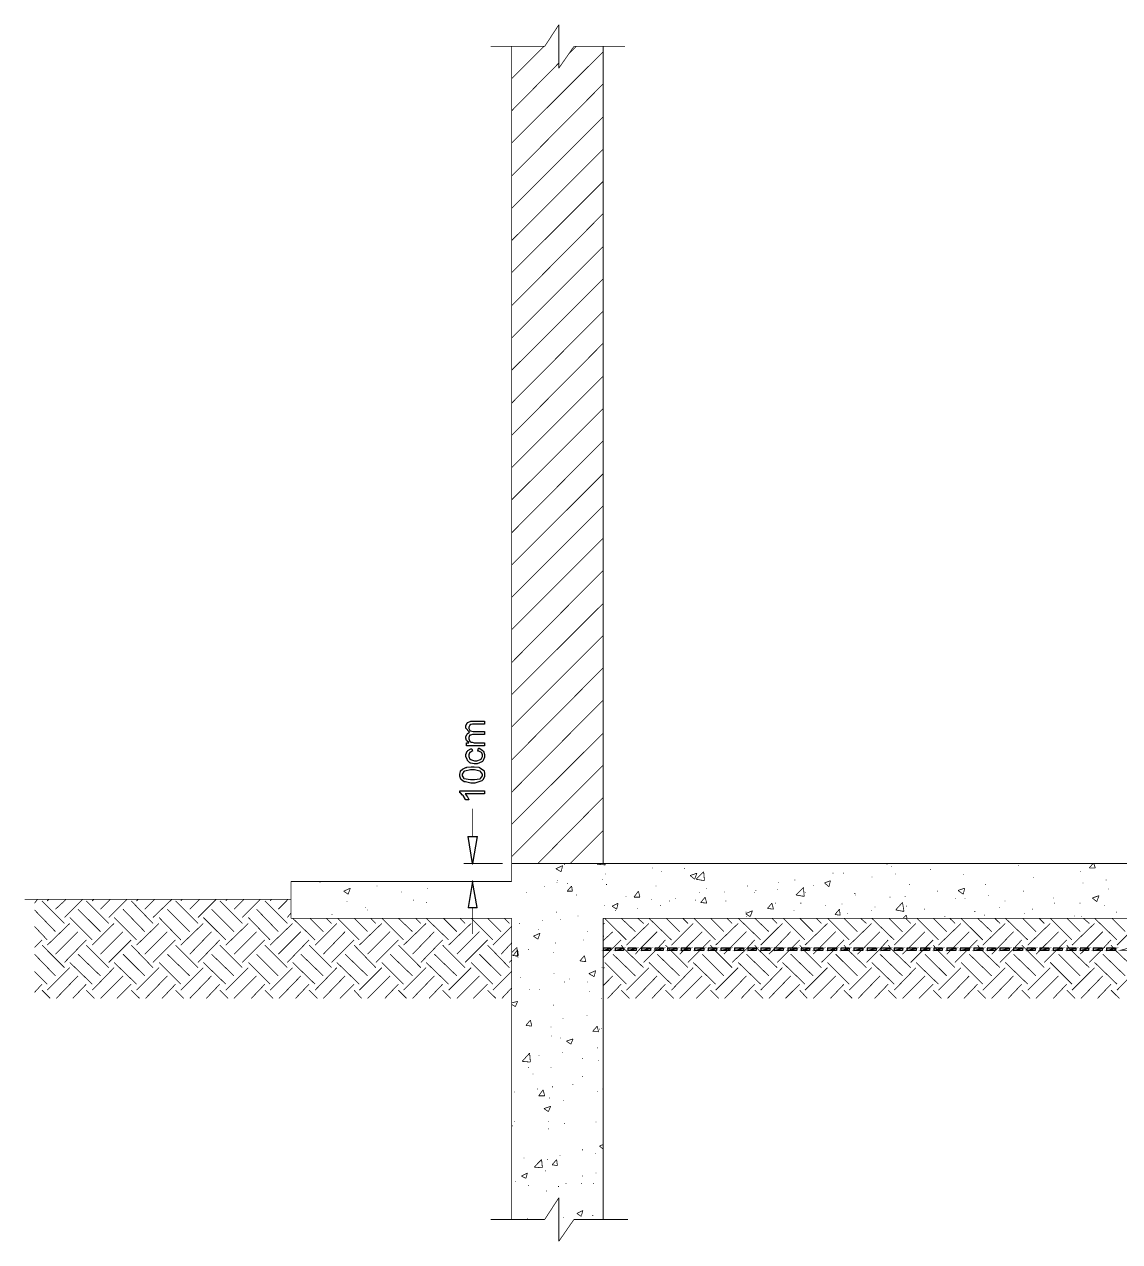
# Model space of a CAD drawing. Header units: metres. Extents: x 3290 to 4536, y 1562 to 1983.
# Drawn here: x 4001.29 to 4034.83, y 1627.76 to 1665.04 of the extents above; entities that cross this region are included whole.
import ezdxf

# ---------------------------------------------------------------- set-up
doc = ezdxf.new("R2010")
doc.units = ezdxf.units.M
for name, color, linetype in [('C00-00-00-BLACK', 7, 'Continuous'), ('C00-7E-FF', 150, 'Continuous'), ('C00-FF-00', 3, 'Continuous'), ('C95-49-00', 34, 'Continuous'), ('CFF-7E-00', 30, 'Continuous')]:
    doc.layers.add(name, color=color, linetype=linetype)

msp = doc.modelspace()

# ---------------------------------------------------------------- linework, layer by layer
at = {"layer": 'C00-00-00-BLACK', "const_width": 0.0229}
for points in [[(4017.656, 1665.031), (4017.221, 1664.366)], [(4017.656, 1663.7), (4017.656, 1665.031)], [(4017.656, 1665.031), (4017.656, 1664.366)], [(4015.566, 1664.366), (4017.221, 1664.366)], [(4016.209, 1664.366), (4016.209, 1638.792)], [(4016.209, 1663.379), (4017.198, 1664.366)], [(4018.117, 1664.366), (4017.656, 1663.7)], [(4017.955, 1664.136), (4018.185, 1664.366)], [(4018.117, 1664.366), (4019.678, 1664.366)], [(4019.012, 1664.366), (4019.012, 1639.343)], [(4016.209, 1661.404), (4019.012, 1664.204)], [(4016.209, 1662.392), (4017.656, 1663.86)], [(4016.209, 1660.394), (4019.012, 1663.218)], [(4016.209, 1659.407), (4019.012, 1662.208)], [(4016.209, 1658.42), (4019.012, 1661.221)], [(4016.209, 1657.432), (4019.012, 1660.234)], [(4016.209, 1656.422), (4019.012, 1659.247)], [(4016.209, 1655.435), (4019.012, 1658.236)], [(4016.209, 1654.449), (4019.012, 1657.249)], [(4016.209, 1653.439), (4019.012, 1656.262)], [(4016.209, 1652.452), (4019.012, 1655.275)], [(4016.209, 1651.464), (4019.012, 1654.264)], [(4016.209, 1650.478), (4019.012, 1653.279)], [(4016.209, 1649.467), (4019.012, 1652.291)], [(4016.209, 1648.48), (4019.012, 1651.281)], [(4016.209, 1647.492), (4019.012, 1650.294)], [(4016.209, 1646.505), (4019.012, 1649.307)], [(4016.209, 1645.495), (4019.012, 1648.319)], [(4016.209, 1644.509), (4019.012, 1647.309)], [(4016.209, 1643.522), (4019.012, 1646.322)], [(4016.209, 1642.511), (4019.012, 1645.335)], [(4016.209, 1641.524), (4019.012, 1644.347)], [(4016.209, 1640.538), (4019.012, 1643.337)], [(4016.209, 1639.55), (4019.012, 1642.351)], [(4017.013, 1639.343), (4019.012, 1641.364)], [(4018.002, 1639.343), (4019.012, 1640.354)], [(4016.209, 1639.343), (4068.831, 1639.343)], [(4017.564, 1639.183), (4017.771, 1639.275)], [(4017.725, 1639.091), (4017.771, 1639.275)], [(4017.817, 1639.32), (4017.84, 1639.32)], [(4018.829, 1639.32), (4018.852, 1639.343)], [(4018.829, 1639.32), (4019.081, 1639.298)], [(4018.989, 1639.343), (4019.012, 1639.367)], [(4019.081, 1639.298), (4019.058, 1639.343)], [(4022.594, 1639.343), (4022.617, 1639.343)], [(4027.694, 1639.32), (4027.717, 1639.32)], [(4031.714, 1639.275), (4031.736, 1639.275)], [(4032.402, 1639.343), (4032.425, 1639.343)], [(4032.425, 1639.343), (4032.448, 1639.343)], [(4033.896, 1639.206), (4034.01, 1639.343)], [(4034.079, 1639.206), (4034.033, 1639.343)], [(4017.564, 1639.183), (4017.725, 1639.091)], [(4019.081, 1639.022), (4019.104, 1639.022)], [(4020.505, 1639.206), (4020.528, 1639.206)], [(4020.78, 1639.091), (4020.803, 1639.091)], [(4021.492, 1639.183), (4021.515, 1639.183)], [(4021.676, 1638.975), (4021.883, 1639.046)], [(4021.676, 1638.975), (4021.813, 1638.861)], [(4021.813, 1638.861), (4021.883, 1639.046)], [(4021.859, 1638.861), (4022.09, 1639.091)], [(4022.113, 1638.815), (4022.09, 1639.091)], [(4026.04, 1639.046), (4026.063, 1639.046)], [(4026.361, 1639.046), (4026.384, 1639.046)], [(4027.234, 1638.929), (4027.257, 1638.929)], [(4027.831, 1639.252), (4027.855, 1639.252)], [(4027.946, 1639.022), (4027.969, 1639.022)], [(4029.027, 1639.16), (4029.049, 1639.16)], [(4030.037, 1638.999), (4030.06, 1638.999)], [(4032.173, 1638.907), (4032.196, 1638.907)], [(4033.62, 1639.091), (4033.643, 1639.091)], [(4033.896, 1639.206), (4034.079, 1639.206)], [(4009.457, 1638.792), (4016.209, 1638.792)], [(4009.457, 1638.792), (4009.457, 1637.667)], [(4010.33, 1638.769), (4010.353, 1638.769)], [(4011.065, 1638.494), (4011.272, 1638.585)], [(4011.203, 1638.402), (4011.272, 1638.585)], [(4012.075, 1638.654), (4012.099, 1638.654)], [(4013.614, 1638.585), (4013.637, 1638.585)], [(4017.198, 1638.631), (4017.221, 1638.631)], [(4017.588, 1638.769), (4017.611, 1638.769)], [(4017.611, 1638.815), (4017.634, 1638.815)], [(4017.908, 1638.723), (4017.932, 1638.723)], [(4017.908, 1638.494), (4018.047, 1638.654)], [(4018.07, 1638.494), (4018.047, 1638.654)], [(4018.989, 1638.861), (4019.012, 1638.861)], [(4019.104, 1638.7), (4019.126, 1638.7)], [(4020.62, 1638.654), (4020.643, 1638.654)], [(4021.859, 1638.861), (4022.113, 1638.815)], [(4022.159, 1638.585), (4022.182, 1638.585)], [(4023.421, 1638.654), (4023.445, 1638.654)], [(4023.674, 1638.517), (4023.698, 1638.517)], [(4024.341, 1638.54), (4024.364, 1638.54)], [(4024.364, 1638.769), (4024.387, 1638.769)], [(4024.869, 1638.837), (4024.891, 1638.837)], [(4024.914, 1638.379), (4025.145, 1638.608)], [(4025.168, 1638.334), (4025.145, 1638.608)], [(4025.443, 1638.677), (4025.466, 1638.677)], [(4025.788, 1638.746), (4025.971, 1638.815)], [(4025.788, 1638.746), (4025.926, 1638.631)], [(4025.926, 1638.631), (4025.971, 1638.815)], [(4028.383, 1638.7), (4028.406, 1638.7)], [(4029.876, 1638.517), (4030.083, 1638.585)], [(4029.876, 1638.517), (4030.037, 1638.402)], [(4030.037, 1638.402), (4030.083, 1638.585)], [(4030.703, 1638.7), (4030.726, 1638.7)], [(4033.689, 1638.746), (4033.712, 1638.746)], [(4034.401, 1638.837), (4034.424, 1638.837)], [(4034.47, 1638.563), (4034.493, 1638.563)], [(4001.302, 1638.242), (4009.457, 1638.242)], [(4011.065, 1638.494), (4011.203, 1638.402)], [(4011.157, 1638.173), (4011.18, 1638.173)], [(4012.834, 1638.471), (4012.856, 1638.471)], [(4013.2, 1638.219), (4013.223, 1638.219)], [(4013.591, 1638.15), (4013.614, 1638.15)], [(4016.647, 1638.448), (4016.669, 1638.448)], [(4017.908, 1638.494), (4018.07, 1638.494)], [(4018.185, 1638.379), (4018.208, 1638.379)], [(4019.701, 1638.334), (4019.724, 1638.334)], [(4019.953, 1638.311), (4020.091, 1638.494)], [(4019.953, 1638.311), (4020.137, 1638.311)], [(4020.137, 1638.311), (4020.091, 1638.494)], [(4020.483, 1638.242), (4020.505, 1638.242)], [(4021.033, 1638.196), (4021.056, 1638.196)], [(4021.217, 1638.264), (4021.24, 1638.264)], [(4021.836, 1638.219), (4021.859, 1638.219)], [(4021.952, 1638.448), (4021.975, 1638.448)], [(4021.998, 1638.15), (4022.135, 1638.311)], [(4021.998, 1638.15), (4022.182, 1638.127)], [(4022.182, 1638.127), (4022.135, 1638.311)], [(4022.71, 1638.471), (4022.733, 1638.471)], [(4022.756, 1638.196), (4022.779, 1638.196)], [(4023.629, 1638.448), (4023.652, 1638.448)], [(4024.914, 1638.379), (4025.168, 1638.334)], [(4025.191, 1638.448), (4025.213, 1638.448)], [(4026.707, 1638.425), (4026.73, 1638.425)], [(4026.73, 1638.379), (4026.752, 1638.379)], [(4027.786, 1638.311), (4027.809, 1638.311)], [(4027.969, 1637.921), (4028.177, 1638.15)], [(4028.222, 1637.873), (4028.177, 1638.15)], [(4028.246, 1638.334), (4028.269, 1638.334)], [(4029.233, 1638.494), (4029.256, 1638.494)], [(4029.784, 1638.264), (4029.807, 1638.264)], [(4030.083, 1638.264), (4030.105, 1638.264)], [(4030.795, 1638.356), (4030.818, 1638.356)], [(4031.301, 1638.196), (4031.323, 1638.196)], [(4031.874, 1638.494), (4031.896, 1638.494)], [(4032.793, 1638.287), (4032.817, 1638.287)], [(4033.988, 1638.287), (4034.193, 1638.356)], [(4033.988, 1638.287), (4034.125, 1638.173)], [(4034.125, 1638.173), (4034.193, 1638.356)], [(4010.697, 1637.781), (4010.72, 1637.781)], [(4011.73, 1637.99), (4011.754, 1637.99)], [(4011.778, 1637.921), (4011.8, 1637.921)], [(4017.564, 1637.851), (4017.588, 1637.851)], [(4019.035, 1638.058), (4019.058, 1638.058)], [(4019.287, 1638.035), (4019.47, 1638.127)], [(4019.287, 1638.035), (4019.425, 1637.943)], [(4019.379, 1637.898), (4019.402, 1637.898)], [(4019.425, 1637.943), (4019.47, 1638.127)], [(4020.045, 1637.966), (4020.068, 1637.966)], [(4020.757, 1638.058), (4020.78, 1638.058)], [(4023.375, 1637.804), (4023.583, 1637.898)], [(4023.375, 1637.851), (4023.398, 1637.851)], [(4023.375, 1637.804), (4023.514, 1637.713)], [(4023.514, 1637.713), (4023.583, 1637.898)], [(4024.042, 1637.966), (4024.179, 1638.127)], [(4024.042, 1637.966), (4024.227, 1637.943)], [(4024.227, 1637.943), (4024.179, 1638.127)], [(4024.272, 1638.127), (4024.295, 1638.127)], [(4024.845, 1637.898), (4024.869, 1637.898)], [(4025.053, 1638.127), (4025.076, 1638.127)], [(4025.811, 1638.058), (4025.834, 1638.058)], [(4026.109, 1637.781), (4026.247, 1637.943)], [(4026.109, 1637.781), (4026.269, 1637.759)], [(4026.269, 1637.759), (4026.247, 1637.943)], [(4026.316, 1638.104), (4026.339, 1638.104)], [(4026.476, 1637.804), (4026.499, 1637.804)], [(4027.211, 1637.898), (4027.234, 1637.898)], [(4027.325, 1638.012), (4027.35, 1638.012)], [(4027.969, 1637.921), (4028.222, 1637.873)], [(4028.292, 1638.035), (4028.314, 1638.035)], [(4028.842, 1637.943), (4028.865, 1637.943)], [(4030.381, 1637.873), (4030.404, 1637.873)], [(4031.139, 1637.99), (4031.161, 1637.99)], [(4031.896, 1637.804), (4031.92, 1637.804)], [(4032.15, 1637.943), (4032.173, 1637.943)], [(4032.817, 1638.127), (4032.84, 1638.127)], [(4033.597, 1638.127), (4033.62, 1638.127)], [(4034.356, 1638.058), (4034.379, 1638.058)], [(4034.723, 1637.851), (4034.745, 1637.851)], [(4009.457, 1637.667), (4016.209, 1637.667)], [(4016.209, 1637.667), (4016.209, 1628.439)], [(4016.44, 1637.507), (4016.463, 1637.507)], [(4017.151, 1637.599), (4017.173, 1637.599)], [(4017.702, 1637.621), (4017.725, 1637.621)], [(4018.231, 1637.736), (4018.254, 1637.736)], [(4019.012, 1637.667), (4066.029, 1637.667)], [(4019.012, 1637.667), (4019.012, 1628.439)], [(4023.398, 1637.713), (4023.421, 1637.713)], [(4028.2, 1637.667), (4028.292, 1637.759)], [(4028.314, 1637.667), (4028.292, 1637.759)], [(4029.462, 1637.713), (4029.485, 1637.713)], [(4030.68, 1637.759), (4030.703, 1637.759)], [(4031.231, 1637.667), (4031.255, 1637.667)], [(4031.231, 1637.667), (4031.255, 1637.667)], [(4033.435, 1637.736), (4033.459, 1637.736)], [(4033.643, 1637.713), (4033.666, 1637.713)], [(4016.876, 1637.116), (4017.082, 1637.208)], [(4016.876, 1637.116), (4017.013, 1637.025)], [(4017.013, 1637.323), (4017.036, 1637.323)], [(4017.013, 1637.025), (4017.082, 1637.208)], [(4018.529, 1637.254), (4018.552, 1637.254)], [(4019.012, 1637.116), (4019.035, 1637.116)], [(4016.209, 1636.611), (4016.37, 1636.772)], [(4016.255, 1636.519), (4016.393, 1636.703)], [(4016.393, 1636.496), (4016.37, 1636.772)], [(4016.417, 1636.519), (4016.393, 1636.703)], [(4016.715, 1636.703), (4016.738, 1636.703)], [(4017.542, 1636.911), (4017.564, 1636.911)], [(4018.391, 1637.002), (4018.415, 1637.002)], [(4016.209, 1636.543), (4016.393, 1636.496)], [(4016.255, 1636.519), (4016.417, 1636.519)], [(4016.393, 1636.473), (4016.417, 1636.473)], [(4017.473, 1636.611), (4017.496, 1636.611)], [(4018.3, 1636.359), (4018.438, 1636.519)], [(4018.3, 1636.359), (4018.483, 1636.336)], [(4018.483, 1636.336), (4018.438, 1636.519)], [(4017.496, 1635.969), (4017.519, 1635.969)], [(4018.575, 1635.969), (4018.782, 1636.06)], [(4018.575, 1635.969), (4018.735, 1635.878)], [(4018.735, 1635.878), (4018.782, 1636.06)], [(4018.966, 1636.152), (4018.989, 1636.152)], [(4016.463, 1635.854), (4016.486, 1635.854)], [(4017.817, 1635.717), (4017.84, 1635.717)], [(4017.979, 1635.809), (4018.002, 1635.809)], [(4018.529, 1635.717), (4018.552, 1635.717)], [(4016.738, 1635.486), (4016.761, 1635.486)], [(4017.059, 1635.486), (4017.082, 1635.486)], [(4018.575, 1635.417), (4018.598, 1635.417)], [(4018.943, 1635.211), (4018.966, 1635.211)], [(4016.209, 1635.074), (4016.393, 1635.119)], [(4016.209, 1635.028), (4016.324, 1634.959)], [(4016.324, 1634.959), (4016.393, 1635.119)], [(4017.473, 1635.004), (4017.496, 1635.004)], [(4016.647, 1634.384), (4016.784, 1634.545)], [(4016.829, 1634.361), (4016.784, 1634.545)], [(4017.771, 1634.591), (4017.794, 1634.591)], [(4018.506, 1634.683), (4018.529, 1634.683)], [(4016.647, 1634.384), (4016.829, 1634.361)], [(4017.404, 1634.339), (4017.427, 1634.339)], [(4017.427, 1634.063), (4017.45, 1634.063)], [(4018.69, 1634.201), (4018.829, 1634.361)], [(4018.69, 1634.201), (4018.874, 1634.201)], [(4018.874, 1634.178), (4018.829, 1634.361)], [(4018.897, 1634.269), (4018.92, 1634.269)], [(4018.943, 1634.292), (4018.966, 1634.292)], [(4017.702, 1633.995), (4017.725, 1633.995)], [(4017.886, 1633.903), (4018.094, 1633.972)], [(4017.886, 1633.903), (4018.025, 1633.811)], [(4018.025, 1633.811), (4018.094, 1633.972)], [(4018.829, 1633.696), (4018.852, 1633.696)], [(4016.532, 1633.283), (4016.761, 1633.536)], [(4016.784, 1633.26), (4016.761, 1633.536)], [(4017.036, 1633.465), (4017.059, 1633.465)], [(4017.748, 1633.559), (4017.771, 1633.559)], [(4018.369, 1633.374), (4018.391, 1633.374)], [(4018.852, 1633.305), (4018.874, 1633.305)], [(4016.532, 1633.283), (4016.784, 1633.26)], [(4016.715, 1633.099), (4016.738, 1633.099)], [(4017.404, 1633.099), (4017.427, 1633.099)], [(4016.852, 1632.892), (4016.876, 1632.892)], [(4018.07, 1632.572), (4018.094, 1632.572)], [(4018.369, 1632.824), (4018.391, 1632.824)], [(4016.278, 1632.341), (4016.301, 1632.341)], [(4016.99, 1632.434), (4017.013, 1632.434)], [(4017.036, 1632.227), (4017.173, 1632.411)], [(4017.036, 1632.227), (4017.221, 1632.227)], [(4017.221, 1632.227), (4017.173, 1632.411)], [(4017.45, 1632.503), (4017.473, 1632.503)], [(4018.829, 1632.364), (4018.852, 1632.364)], [(4018.989, 1632.434), (4019.012, 1632.434)], [(4017.198, 1631.836), (4017.404, 1631.905)], [(4017.198, 1631.836), (4017.335, 1631.744)], [(4017.335, 1631.744), (4017.404, 1631.905)], [(4017.358, 1632.157), (4017.382, 1632.157)], [(4017.794, 1632.089), (4017.817, 1632.089)], [(4016.278, 1631.447), (4016.301, 1631.447)], [(4017.335, 1631.447), (4017.358, 1631.447)], [(4016.232, 1631.309), (4016.255, 1631.309)], [(4017.335, 1631.216), (4017.358, 1631.216)], [(4017.817, 1631.378), (4017.84, 1631.378)], [(4018.782, 1631.424), (4018.805, 1631.424)], [(4018.897, 1630.688), (4019.012, 1630.735)], [(4018.897, 1630.688), (4019.012, 1630.597)], [(4016.578, 1630.322), (4016.6, 1630.322)], [(4017.679, 1630.391), (4017.702, 1630.391)], [(4018.369, 1630.574), (4018.391, 1630.574)], [(4018.76, 1630.459), (4018.782, 1630.459)], [(4016.899, 1630.045), (4017.128, 1630.276)], [(4016.899, 1630.045), (4017.151, 1630.023)], [(4017.151, 1630.023), (4017.128, 1630.276)], [(4017.29, 1630.276), (4017.313, 1630.276)], [(4017.45, 1630.114), (4017.588, 1630.276)], [(4017.45, 1630.114), (4017.611, 1630.091)], [(4017.611, 1630.091), (4017.588, 1630.276)], [(4016.324, 1629.61), (4016.346, 1629.61)], [(4016.508, 1629.77), (4016.692, 1629.862)], [(4016.508, 1629.77), (4016.647, 1629.701)], [(4016.647, 1629.701), (4016.692, 1629.862)], [(4017.244, 1629.931), (4017.267, 1629.931)], [(4018.369, 1629.77), (4018.391, 1629.77)], [(4018.782, 1629.862), (4018.805, 1629.862)], [(4016.715, 1629.472), (4016.738, 1629.472)], [(4017.267, 1629.312), (4017.29, 1629.312)], [(4017.634, 1629.45), (4017.656, 1629.45)], [(4017.863, 1629.541), (4017.886, 1629.541)], [(4018.346, 1629.541), (4018.369, 1629.541)], [(4018.712, 1629.541), (4018.735, 1629.541)], [(4017.656, 1629.106), (4017.221, 1628.439)], [(4017.656, 1629.106), (4017.656, 1627.773)], [(4016.692, 1628.462), (4016.715, 1628.462)], [(4017.794, 1628.508), (4017.817, 1628.508)], [(4018.208, 1628.623), (4018.391, 1628.715)], [(4018.208, 1628.623), (4018.346, 1628.531)], [(4018.346, 1628.554), (4018.391, 1628.715)], [(4018.667, 1628.554), (4018.69, 1628.554)], [(4018.69, 1628.554), (4018.712, 1628.554)], [(4017.221, 1628.439), (4015.566, 1628.439)], [(4017.656, 1627.773), (4018.117, 1628.439)], [(4018.117, 1628.439), (4019.77, 1628.439)]]:
    msp.add_lwpolyline(points, dxfattribs=at)
at = {"layer": 'C00-7E-FF', "const_width": 0.0229}
for points in [[(4015.016, 1640.17), (4015.016, 1641.019)], [(4015.934, 1639.343), (4014.739, 1639.343)], [(4015.957, 1638.792), (4014.739, 1638.792)], [(4015.016, 1637.99), (4015.016, 1637.186)]]:
    msp.add_lwpolyline(points, dxfattribs=at)
for points in [[(4014.878, 1640.17), (4015.153, 1640.17), (4015.016, 1639.343), (4014.878, 1640.17)], [(4014.878, 1637.99), (4015.153, 1637.99), (4015.016, 1638.792), (4014.878, 1637.99)]]:
    msp.add_lwpolyline(points, close=True, dxfattribs=at)
at = {"layer": 'C00-7E-FF'}
for points in [[(4014.878, 1640.17), (4015.153, 1640.17), (4015.016, 1639.343), (4014.878, 1640.17)], [(4014.878, 1637.99), (4015.153, 1637.99), (4015.016, 1638.792), (4014.878, 1637.99)]]:
    msp.add_lwpolyline(points, close=True, dxfattribs=at)
at = {"layer": 'C00-FF-00', "const_width": 0.0229}
for points in [[(4019.012, 1636.68), (4019.241, 1636.749), (4019.241, 1636.68), (4019.012, 1636.68)], [(4019.012, 1636.749), (4019.012, 1636.68), (4019.241, 1636.749), (4019.012, 1636.749)], [(4019.379, 1636.68), (4019.633, 1636.749), (4019.633, 1636.68), (4019.379, 1636.68)], [(4019.379, 1636.749), (4019.379, 1636.68), (4019.633, 1636.749), (4019.379, 1636.749)], [(4019.77, 1636.68), (4020.023, 1636.749), (4020.023, 1636.68), (4019.77, 1636.68)], [(4019.77, 1636.749), (4019.77, 1636.68), (4020.023, 1636.749), (4019.77, 1636.749)], [(4020.182, 1636.68), (4020.459, 1636.749), (4020.459, 1636.68), (4020.182, 1636.68)], [(4020.182, 1636.749), (4020.182, 1636.68), (4020.459, 1636.749), (4020.182, 1636.749)], [(4020.597, 1636.68), (4020.851, 1636.749), (4020.851, 1636.68), (4020.597, 1636.68)], [(4020.597, 1636.749), (4020.597, 1636.68), (4020.851, 1636.749), (4020.597, 1636.749)], [(4020.986, 1636.68), (4021.263, 1636.749), (4021.263, 1636.68), (4020.986, 1636.68)], [(4020.986, 1636.749), (4020.986, 1636.68), (4021.263, 1636.749), (4020.986, 1636.749)], [(4021.4, 1636.68), (4021.677, 1636.749), (4021.677, 1636.68), (4021.4, 1636.68)], [(4021.4, 1636.749), (4021.4, 1636.68), (4021.677, 1636.749), (4021.4, 1636.749)], [(4021.813, 1636.68), (4022.09, 1636.749), (4022.09, 1636.68), (4021.813, 1636.68)], [(4021.813, 1636.749), (4021.813, 1636.68), (4022.09, 1636.749), (4021.813, 1636.749)], [(4022.227, 1636.68), (4022.481, 1636.749), (4022.481, 1636.68), (4022.227, 1636.68)], [(4022.227, 1636.749), (4022.227, 1636.68), (4022.481, 1636.749), (4022.227, 1636.749)], [(4022.617, 1636.68), (4022.894, 1636.749), (4022.894, 1636.68), (4022.617, 1636.68)], [(4022.617, 1636.749), (4022.617, 1636.68), (4022.894, 1636.749), (4022.617, 1636.749)], [(4023.031, 1636.68), (4023.308, 1636.749), (4023.308, 1636.68), (4023.031, 1636.68)], [(4023.031, 1636.749), (4023.031, 1636.68), (4023.308, 1636.749), (4023.031, 1636.749)], [(4023.445, 1636.68), (4023.699, 1636.749), (4023.699, 1636.68), (4023.445, 1636.68)], [(4023.445, 1636.749), (4023.445, 1636.68), (4023.699, 1636.749), (4023.445, 1636.749)], [(4023.835, 1636.68), (4024.112, 1636.749), (4024.112, 1636.68), (4023.835, 1636.68)], [(4023.835, 1636.749), (4023.835, 1636.68), (4024.112, 1636.749), (4023.835, 1636.749)], [(4024.249, 1636.68), (4024.526, 1636.749), (4024.526, 1636.68), (4024.249, 1636.68)], [(4024.249, 1636.749), (4024.249, 1636.68), (4024.526, 1636.749), (4024.249, 1636.749)], [(4024.662, 1636.68), (4024.939, 1636.749), (4024.939, 1636.68), (4024.662, 1636.68)], [(4024.662, 1636.749), (4024.662, 1636.68), (4024.939, 1636.749), (4024.662, 1636.749)], [(4025.076, 1636.68), (4025.33, 1636.749), (4025.33, 1636.68), (4025.076, 1636.68)], [(4025.076, 1636.749), (4025.076, 1636.68), (4025.33, 1636.749), (4025.076, 1636.749)], [(4025.466, 1636.68), (4025.742, 1636.749), (4025.742, 1636.68), (4025.466, 1636.68)], [(4025.466, 1636.749), (4025.466, 1636.68), (4025.742, 1636.749), (4025.466, 1636.749)], [(4025.88, 1636.68), (4026.157, 1636.749), (4026.157, 1636.68), (4025.88, 1636.68)], [(4025.88, 1636.749), (4025.88, 1636.68), (4026.157, 1636.749), (4025.88, 1636.749)], [(4026.292, 1636.68), (4026.546, 1636.749), (4026.546, 1636.68), (4026.292, 1636.68)], [(4026.292, 1636.749), (4026.292, 1636.68), (4026.546, 1636.749), (4026.292, 1636.749)], [(4026.684, 1636.68), (4026.96, 1636.749), (4026.96, 1636.68), (4026.684, 1636.68)], [(4026.684, 1636.749), (4026.684, 1636.68), (4026.96, 1636.749), (4026.684, 1636.749)], [(4027.096, 1636.68), (4027.373, 1636.749), (4027.373, 1636.68), (4027.096, 1636.68)], [(4027.096, 1636.749), (4027.096, 1636.68), (4027.373, 1636.749), (4027.096, 1636.749)], [(4027.51, 1636.68), (4027.787, 1636.749), (4027.787, 1636.68), (4027.51, 1636.68)], [(4027.51, 1636.749), (4027.51, 1636.68), (4027.787, 1636.749), (4027.51, 1636.749)], [(4027.923, 1636.68), (4028.177, 1636.749), (4028.177, 1636.68), (4027.923, 1636.68)], [(4027.923, 1636.749), (4027.923, 1636.68), (4028.177, 1636.749), (4027.923, 1636.749)], [(4028.314, 1636.68), (4028.591, 1636.749), (4028.591, 1636.68), (4028.314, 1636.68)], [(4028.314, 1636.749), (4028.314, 1636.68), (4028.591, 1636.749), (4028.314, 1636.749)], [(4028.727, 1636.68), (4029.004, 1636.749), (4029.004, 1636.68), (4028.727, 1636.68)], [(4028.727, 1636.749), (4028.727, 1636.68), (4029.004, 1636.749), (4028.727, 1636.749)], [(4029.141, 1636.68), (4029.395, 1636.749), (4029.395, 1636.68), (4029.141, 1636.68)], [(4029.141, 1636.749), (4029.141, 1636.68), (4029.395, 1636.749), (4029.141, 1636.749)], [(4029.531, 1636.68), (4029.807, 1636.749), (4029.807, 1636.68), (4029.531, 1636.68)], [(4029.531, 1636.749), (4029.531, 1636.68), (4029.807, 1636.749), (4029.531, 1636.749)], [(4029.945, 1636.68), (4030.222, 1636.749), (4030.222, 1636.68), (4029.945, 1636.68)], [(4029.945, 1636.749), (4029.945, 1636.68), (4030.222, 1636.749), (4029.945, 1636.749)], [(4030.357, 1636.68), (4030.634, 1636.749), (4030.634, 1636.68), (4030.357, 1636.68)], [(4030.357, 1636.749), (4030.357, 1636.68), (4030.634, 1636.749), (4030.357, 1636.749)], [(4030.772, 1636.68), (4031.025, 1636.749), (4031.025, 1636.68), (4030.772, 1636.68)], [(4030.772, 1636.749), (4030.772, 1636.68), (4031.025, 1636.749), (4030.772, 1636.749)], [(4031.161, 1636.68), (4031.438, 1636.749), (4031.438, 1636.68), (4031.161, 1636.68)], [(4031.161, 1636.749), (4031.161, 1636.68), (4031.438, 1636.749), (4031.161, 1636.749)], [(4031.575, 1636.68), (4031.852, 1636.749), (4031.852, 1636.68), (4031.575, 1636.68)], [(4031.575, 1636.749), (4031.575, 1636.68), (4031.852, 1636.749), (4031.575, 1636.749)], [(4031.988, 1636.68), (4032.242, 1636.749), (4032.242, 1636.68), (4031.988, 1636.68)], [(4031.988, 1636.749), (4031.988, 1636.68), (4032.242, 1636.749), (4031.988, 1636.749)], [(4032.379, 1636.68), (4032.656, 1636.749), (4032.656, 1636.68), (4032.379, 1636.68)], [(4032.379, 1636.749), (4032.379, 1636.68), (4032.656, 1636.749), (4032.379, 1636.749)], [(4032.793, 1636.68), (4033.07, 1636.749), (4033.07, 1636.68), (4032.793, 1636.68)], [(4032.793, 1636.749), (4032.793, 1636.68), (4033.07, 1636.749), (4032.793, 1636.749)], [(4033.206, 1636.68), (4033.483, 1636.749), (4033.483, 1636.68), (4033.206, 1636.68)], [(4033.206, 1636.749), (4033.206, 1636.68), (4033.483, 1636.749), (4033.206, 1636.749)], [(4033.62, 1636.68), (4033.874, 1636.749), (4033.874, 1636.68), (4033.62, 1636.68)], [(4033.62, 1636.749), (4033.62, 1636.68), (4033.874, 1636.749), (4033.62, 1636.749)], [(4034.01, 1636.68), (4034.287, 1636.749), (4034.287, 1636.68), (4034.01, 1636.68)], [(4034.01, 1636.749), (4034.01, 1636.68), (4034.287, 1636.749), (4034.01, 1636.749)], [(4034.424, 1636.68), (4034.701, 1636.749), (4034.701, 1636.68), (4034.424, 1636.68)], [(4034.424, 1636.749), (4034.424, 1636.68), (4034.701, 1636.749), (4034.424, 1636.749)], [(4034.837, 1636.68), (4035.091, 1636.749), (4035.091, 1636.68), (4034.837, 1636.68)]]:
    msp.add_lwpolyline(points, close=True, dxfattribs=at)
at = {"layer": 'C00-FF-00'}
for points in [[(4019.012, 1636.749), (4019.012, 1636.68), (4019.241, 1636.749), (4019.012, 1636.749)], [(4019.012, 1636.68), (4019.241, 1636.749), (4019.241, 1636.68), (4019.012, 1636.68)], [(4019.379, 1636.749), (4019.379, 1636.68), (4019.633, 1636.749), (4019.379, 1636.749)], [(4019.379, 1636.68), (4019.633, 1636.749), (4019.633, 1636.68), (4019.379, 1636.68)], [(4019.77, 1636.749), (4019.77, 1636.68), (4020.023, 1636.749), (4019.77, 1636.749)], [(4019.77, 1636.68), (4020.023, 1636.749), (4020.023, 1636.68), (4019.77, 1636.68)], [(4020.182, 1636.749), (4020.182, 1636.68), (4020.459, 1636.749), (4020.182, 1636.749)], [(4020.182, 1636.68), (4020.459, 1636.749), (4020.459, 1636.68), (4020.182, 1636.68)], [(4020.597, 1636.749), (4020.597, 1636.68), (4020.851, 1636.749), (4020.597, 1636.749)], [(4020.597, 1636.68), (4020.851, 1636.749), (4020.851, 1636.68), (4020.597, 1636.68)], [(4020.986, 1636.749), (4020.986, 1636.68), (4021.263, 1636.749), (4020.986, 1636.749)], [(4020.986, 1636.68), (4021.263, 1636.749), (4021.263, 1636.68), (4020.986, 1636.68)], [(4021.4, 1636.749), (4021.4, 1636.68), (4021.677, 1636.749), (4021.4, 1636.749)], [(4021.4, 1636.68), (4021.677, 1636.749), (4021.677, 1636.68), (4021.4, 1636.68)], [(4021.813, 1636.749), (4021.813, 1636.68), (4022.09, 1636.749), (4021.813, 1636.749)], [(4021.813, 1636.68), (4022.09, 1636.749), (4022.09, 1636.68), (4021.813, 1636.68)], [(4022.227, 1636.749), (4022.227, 1636.68), (4022.481, 1636.749), (4022.227, 1636.749)], [(4022.227, 1636.68), (4022.481, 1636.749), (4022.481, 1636.68), (4022.227, 1636.68)], [(4022.617, 1636.749), (4022.617, 1636.68), (4022.894, 1636.749), (4022.617, 1636.749)], [(4022.617, 1636.68), (4022.894, 1636.749), (4022.894, 1636.68), (4022.617, 1636.68)], [(4023.031, 1636.749), (4023.031, 1636.68), (4023.308, 1636.749), (4023.031, 1636.749)], [(4023.031, 1636.68), (4023.308, 1636.749), (4023.308, 1636.68), (4023.031, 1636.68)], [(4023.445, 1636.749), (4023.445, 1636.68), (4023.699, 1636.749), (4023.445, 1636.749)], [(4023.445, 1636.68), (4023.699, 1636.749), (4023.699, 1636.68), (4023.445, 1636.68)], [(4023.835, 1636.749), (4023.835, 1636.68), (4024.112, 1636.749), (4023.835, 1636.749)], [(4023.835, 1636.68), (4024.112, 1636.749), (4024.112, 1636.68), (4023.835, 1636.68)], [(4024.249, 1636.749), (4024.249, 1636.68), (4024.526, 1636.749), (4024.249, 1636.749)], [(4024.249, 1636.68), (4024.526, 1636.749), (4024.526, 1636.68), (4024.249, 1636.68)], [(4024.662, 1636.749), (4024.662, 1636.68), (4024.939, 1636.749), (4024.662, 1636.749)], [(4024.662, 1636.68), (4024.939, 1636.749), (4024.939, 1636.68), (4024.662, 1636.68)], [(4025.076, 1636.749), (4025.076, 1636.68), (4025.33, 1636.749), (4025.076, 1636.749)], [(4025.076, 1636.68), (4025.33, 1636.749), (4025.33, 1636.68), (4025.076, 1636.68)], [(4025.466, 1636.749), (4025.466, 1636.68), (4025.742, 1636.749), (4025.466, 1636.749)], [(4025.466, 1636.68), (4025.742, 1636.749), (4025.742, 1636.68), (4025.466, 1636.68)], [(4025.88, 1636.749), (4025.88, 1636.68), (4026.157, 1636.749), (4025.88, 1636.749)], [(4025.88, 1636.68), (4026.157, 1636.749), (4026.157, 1636.68), (4025.88, 1636.68)], [(4026.292, 1636.749), (4026.292, 1636.68), (4026.546, 1636.749), (4026.292, 1636.749)], [(4026.292, 1636.68), (4026.546, 1636.749), (4026.546, 1636.68), (4026.292, 1636.68)], [(4026.684, 1636.749), (4026.684, 1636.68), (4026.96, 1636.749), (4026.684, 1636.749)], [(4026.684, 1636.68), (4026.96, 1636.749), (4026.96, 1636.68), (4026.684, 1636.68)], [(4027.096, 1636.749), (4027.096, 1636.68), (4027.373, 1636.749), (4027.096, 1636.749)], [(4027.096, 1636.68), (4027.373, 1636.749), (4027.373, 1636.68), (4027.096, 1636.68)], [(4027.51, 1636.749), (4027.51, 1636.68), (4027.787, 1636.749), (4027.51, 1636.749)], [(4027.51, 1636.68), (4027.787, 1636.749), (4027.787, 1636.68), (4027.51, 1636.68)], [(4027.923, 1636.749), (4027.923, 1636.68), (4028.177, 1636.749), (4027.923, 1636.749)], [(4027.923, 1636.68), (4028.177, 1636.749), (4028.177, 1636.68), (4027.923, 1636.68)], [(4028.314, 1636.749), (4028.314, 1636.68), (4028.591, 1636.749), (4028.314, 1636.749)], [(4028.314, 1636.68), (4028.591, 1636.749), (4028.591, 1636.68), (4028.314, 1636.68)], [(4028.727, 1636.749), (4028.727, 1636.68), (4029.004, 1636.749), (4028.727, 1636.749)], [(4028.727, 1636.68), (4029.004, 1636.749), (4029.004, 1636.68), (4028.727, 1636.68)], [(4029.141, 1636.749), (4029.141, 1636.68), (4029.395, 1636.749), (4029.141, 1636.749)], [(4029.141, 1636.68), (4029.395, 1636.749), (4029.395, 1636.68), (4029.141, 1636.68)], [(4029.531, 1636.749), (4029.531, 1636.68), (4029.807, 1636.749), (4029.531, 1636.749)], [(4029.531, 1636.68), (4029.807, 1636.749), (4029.807, 1636.68), (4029.531, 1636.68)], [(4029.945, 1636.749), (4029.945, 1636.68), (4030.222, 1636.749), (4029.945, 1636.749)], [(4029.945, 1636.68), (4030.222, 1636.749), (4030.222, 1636.68), (4029.945, 1636.68)], [(4030.357, 1636.749), (4030.357, 1636.68), (4030.634, 1636.749), (4030.357, 1636.749)], [(4030.357, 1636.68), (4030.634, 1636.749), (4030.634, 1636.68), (4030.357, 1636.68)], [(4030.772, 1636.749), (4030.772, 1636.68), (4031.025, 1636.749), (4030.772, 1636.749)], [(4030.772, 1636.68), (4031.025, 1636.749), (4031.025, 1636.68), (4030.772, 1636.68)], [(4031.161, 1636.749), (4031.161, 1636.68), (4031.438, 1636.749), (4031.161, 1636.749)], [(4031.161, 1636.68), (4031.438, 1636.749), (4031.438, 1636.68), (4031.161, 1636.68)], [(4031.575, 1636.749), (4031.575, 1636.68), (4031.852, 1636.749), (4031.575, 1636.749)], [(4031.575, 1636.68), (4031.852, 1636.749), (4031.852, 1636.68), (4031.575, 1636.68)], [(4031.988, 1636.749), (4031.988, 1636.68), (4032.242, 1636.749), (4031.988, 1636.749)], [(4031.988, 1636.68), (4032.242, 1636.749), (4032.242, 1636.68), (4031.988, 1636.68)], [(4032.379, 1636.749), (4032.379, 1636.68), (4032.656, 1636.749), (4032.379, 1636.749)], [(4032.379, 1636.68), (4032.656, 1636.749), (4032.656, 1636.68), (4032.379, 1636.68)], [(4032.793, 1636.749), (4032.793, 1636.68), (4033.07, 1636.749), (4032.793, 1636.749)], [(4032.793, 1636.68), (4033.07, 1636.749), (4033.07, 1636.68), (4032.793, 1636.68)], [(4033.206, 1636.749), (4033.206, 1636.68), (4033.483, 1636.749), (4033.206, 1636.749)], [(4033.206, 1636.68), (4033.483, 1636.749), (4033.483, 1636.68), (4033.206, 1636.68)], [(4033.62, 1636.749), (4033.62, 1636.68), (4033.874, 1636.749), (4033.62, 1636.749)], [(4033.62, 1636.68), (4033.874, 1636.749), (4033.874, 1636.68), (4033.62, 1636.68)], [(4034.01, 1636.749), (4034.01, 1636.68), (4034.287, 1636.749), (4034.01, 1636.749)], [(4034.01, 1636.68), (4034.287, 1636.749), (4034.287, 1636.68), (4034.01, 1636.68)], [(4034.424, 1636.749), (4034.424, 1636.68), (4034.701, 1636.749), (4034.424, 1636.749)], [(4034.424, 1636.68), (4034.701, 1636.749), (4034.701, 1636.68), (4034.424, 1636.68)]]:
    msp.add_lwpolyline(points, close=True, dxfattribs=at)
at = {"layer": 'C95-49-00', "const_width": 0.0229}
for points in [[(4001.602, 1638.127), (4001.694, 1638.242)], [(4002.52, 1637.507), (4001.832, 1638.196)], [(4001.992, 1638.196), (4002.038, 1638.242)], [(4002.244, 1637.943), (4002.567, 1638.242)], [(4002.52, 1637.69), (4003.071, 1638.242)], [(4003.875, 1637.507), (4003.187, 1638.196)], [(4003.37, 1638.196), (4003.416, 1638.242)], [(4003.623, 1637.943), (4003.92, 1638.242)], [(4003.875, 1637.69), (4004.427, 1638.242)], [(4005.23, 1637.507), (4004.564, 1638.196)], [(4004.726, 1638.196), (4004.772, 1638.242)], [(4004.978, 1637.943), (4005.277, 1638.242)], [(4005.23, 1637.69), (4005.805, 1638.242)], [(4006.609, 1637.507), (4005.92, 1638.196)], [(4006.08, 1638.196), (4006.126, 1638.242)], [(4006.356, 1637.943), (4006.655, 1638.242)], [(4006.609, 1637.69), (4007.16, 1638.242)], [(4007.964, 1637.507), (4007.275, 1638.196)], [(4007.459, 1638.196), (4007.504, 1638.242)], [(4007.711, 1637.943), (4008.01, 1638.242)], [(4007.964, 1637.69), (4008.515, 1638.242)], [(4009.342, 1637.507), (4008.654, 1638.196)], [(4008.814, 1638.196), (4008.86, 1638.242)], [(4009.066, 1637.943), (4009.364, 1638.242)], [(4002.244, 1637.254), (4001.602, 1637.921)], [(4003.623, 1637.254), (4002.933, 1637.943)], [(4004.978, 1637.254), (4004.312, 1637.943)], [(4006.356, 1637.254), (4005.668, 1637.943)], [(4007.711, 1637.254), (4007.021, 1637.943)], [(4009.066, 1637.254), (4008.4, 1637.943)], [(4009.342, 1637.69), (4009.457, 1637.828)], [(4001.992, 1637.002), (4001.602, 1637.415)], [(4001.992, 1636.842), (4002.681, 1637.507)], [(4003.37, 1637.002), (4002.681, 1637.69)], [(4003.37, 1636.842), (4004.037, 1637.507)], [(4004.726, 1637.002), (4004.037, 1637.69)], [(4004.726, 1636.842), (4005.414, 1637.507)], [(4006.08, 1637.002), (4005.414, 1637.69)], [(4006.08, 1636.842), (4006.769, 1637.507)], [(4007.459, 1637.002), (4006.769, 1637.69)], [(4007.459, 1636.842), (4008.148, 1637.507)], [(4008.814, 1637.002), (4008.148, 1637.69)], [(4008.814, 1636.842), (4009.504, 1637.507)], [(4010.192, 1637.002), (4009.504, 1637.667)], [(4010.445, 1637.254), (4010.031, 1637.667)], [(4010.192, 1636.842), (4010.857, 1637.507)], [(4010.697, 1637.507), (4010.536, 1637.667)], [(4011.546, 1637.002), (4010.881, 1637.667)], [(4011.8, 1637.254), (4011.386, 1637.667)], [(4011.546, 1636.842), (4012.236, 1637.507)], [(4012.052, 1637.507), (4011.892, 1637.667)], [(4012.902, 1637.002), (4012.236, 1637.667)], [(4013.177, 1637.254), (4012.742, 1637.667)], [(4012.902, 1636.842), (4013.591, 1637.507)], [(4013.431, 1637.507), (4013.269, 1637.667)], [(4014.281, 1637.002), (4013.591, 1637.667)], [(4014.533, 1637.254), (4014.12, 1637.667)], [(4014.281, 1636.842), (4014.97, 1637.507)], [(4014.785, 1637.507), (4014.625, 1637.667)], [(4015.636, 1637.002), (4014.97, 1637.667)], [(4015.888, 1637.254), (4015.474, 1637.667)], [(4015.636, 1636.842), (4016.209, 1637.415)], [(4016.14, 1637.507), (4015.98, 1637.667)], [(4019.012, 1637.484), (4019.058, 1637.507)], [(4019.724, 1637.002), (4019.058, 1637.667)], [(4020, 1637.254), (4019.564, 1637.667)], [(4019.724, 1636.842), (4020.413, 1637.507)], [(4020.251, 1637.507), (4020.068, 1637.667)], [(4021.103, 1637.002), (4020.413, 1637.667)], [(4021.355, 1637.254), (4020.941, 1637.667)], [(4021.103, 1636.842), (4021.768, 1637.507)], [(4021.607, 1637.507), (4021.447, 1637.667)], [(4022.456, 1637.002), (4021.791, 1637.667)], [(4022.71, 1637.254), (4022.296, 1637.667)], [(4022.456, 1636.842), (4023.146, 1637.507)], [(4022.962, 1637.507), (4022.802, 1637.667)], [(4023.835, 1637.002), (4023.146, 1637.667)], [(4024.087, 1637.254), (4023.652, 1637.667)], [(4023.835, 1636.842), (4024.501, 1637.507)], [(4024.341, 1637.507), (4024.179, 1637.667)], [(4025.191, 1637.002), (4024.524, 1637.667)], [(4025.443, 1637.254), (4025.03, 1637.667)], [(4025.191, 1636.842), (4025.88, 1637.507)], [(4025.695, 1637.507), (4025.534, 1637.667)], [(4026.545, 1637.002), (4025.88, 1637.667)], [(4026.798, 1637.254), (4026.384, 1637.667)], [(4026.545, 1636.842), (4027.234, 1637.507)], [(4027.074, 1637.507), (4026.89, 1637.667)], [(4027.923, 1637.002), (4027.234, 1637.667)], [(4028.177, 1637.254), (4027.763, 1637.667)], [(4027.923, 1636.842), (4028.589, 1637.507)], [(4028.429, 1637.507), (4028.269, 1637.667)], [(4029.278, 1637.002), (4028.613, 1637.667)], [(4029.531, 1637.254), (4029.118, 1637.667)], [(4029.278, 1636.842), (4029.968, 1637.507)], [(4029.784, 1637.507), (4029.623, 1637.667)], [(4030.634, 1637.002), (4029.968, 1637.667)], [(4030.909, 1637.254), (4030.474, 1637.667)], [(4030.634, 1636.842), (4031.323, 1637.507)], [(4031.161, 1637.507), (4031.001, 1637.667)], [(4032.013, 1637.002), (4031.323, 1637.667)], [(4032.265, 1637.254), (4031.851, 1637.667)], [(4032.013, 1636.842), (4032.7, 1637.507)], [(4032.517, 1637.507), (4032.357, 1637.667)], [(4033.367, 1637.002), (4032.7, 1637.667)], [(4033.62, 1637.254), (4033.206, 1637.667)], [(4033.367, 1636.842), (4034.056, 1637.507)], [(4033.896, 1637.507), (4033.712, 1637.667)], [(4034.745, 1637.002), (4034.056, 1637.667)], [(4034.997, 1637.254), (4034.585, 1637.667)], [(4034.745, 1636.842), (4035.411, 1637.507)], [(4002.244, 1636.565), (4002.933, 1637.254)], [(4003.623, 1636.565), (4004.312, 1637.254)], [(4004.978, 1636.565), (4005.668, 1637.254)], [(4006.356, 1636.565), (4007.021, 1637.254)], [(4007.711, 1636.565), (4008.4, 1637.254)], [(4009.066, 1636.565), (4009.755, 1637.254)], [(4010.445, 1636.565), (4011.111, 1637.254)], [(4011.8, 1636.565), (4012.488, 1637.254)], [(4013.177, 1636.565), (4013.843, 1637.254)], [(4014.533, 1636.565), (4015.222, 1637.254)], [(4019.012, 1636.979), (4019.31, 1637.254)], [(4020, 1636.565), (4020.114, 1636.703), (4020.665, 1637.254)], [(4021.355, 1636.565), (4021.492, 1636.703), (4022.044, 1637.254)], [(4022.71, 1636.565), (4022.848, 1636.703), (4023.398, 1637.254)], [(4024.087, 1636.565), (4024.227, 1636.703), (4024.754, 1637.254)], [(4025.443, 1636.565), (4025.58, 1636.703), (4026.132, 1637.254)], [(4026.798, 1636.565), (4026.936, 1636.703), (4027.487, 1637.254)], [(4028.177, 1636.565), (4028.314, 1636.703), (4028.865, 1637.254)], [(4029.531, 1636.565), (4029.67, 1636.703), (4030.22, 1637.254)], [(4030.909, 1636.565), (4031.047, 1636.703), (4031.575, 1637.254)], [(4032.265, 1636.565), (4032.402, 1636.703), (4032.954, 1637.254)], [(4033.62, 1636.565), (4033.758, 1636.703), (4034.309, 1637.254)], [(4001.602, 1636.772), (4001.832, 1637.002)], [(4002.52, 1636.152), (4001.832, 1636.842)], [(4002.52, 1636.313), (4003.187, 1637.002)], [(4003.875, 1636.152), (4003.187, 1636.842)], [(4003.875, 1636.313), (4004.564, 1637.002)], [(4005.23, 1636.152), (4004.564, 1636.842)], [(4005.23, 1636.313), (4005.92, 1637.002)], [(4006.609, 1636.152), (4005.92, 1636.842)], [(4006.609, 1636.313), (4007.275, 1637.002)], [(4007.964, 1636.152), (4007.275, 1636.842)], [(4007.964, 1636.313), (4008.654, 1637.002)], [(4009.342, 1636.152), (4008.654, 1636.842)], [(4009.342, 1636.313), (4010.007, 1637.002)], [(4010.697, 1636.152), (4010.007, 1636.842)], [(4010.697, 1636.313), (4011.386, 1637.002)], [(4012.052, 1636.152), (4011.386, 1636.842)], [(4012.052, 1636.313), (4012.742, 1637.002)], [(4013.431, 1636.152), (4012.742, 1636.842)], [(4013.431, 1636.313), (4014.097, 1637.002)], [(4014.785, 1636.152), (4014.097, 1636.842)], [(4014.785, 1636.313), (4015.474, 1637.002)], [(4016.14, 1636.152), (4015.474, 1636.842)], [(4015.888, 1636.565), (4016.209, 1636.911)], [(4019.012, 1636.451), (4019.265, 1636.703), (4019.564, 1637.002)], [(4020.251, 1636.152), (4019.678, 1636.703), (4019.564, 1636.842)], [(4020.251, 1636.313), (4020.643, 1636.703), (4020.918, 1637.002)], [(4021.607, 1636.152), (4021.056, 1636.703), (4020.918, 1636.842)], [(4021.607, 1636.313), (4021.998, 1636.703), (4022.296, 1637.002)], [(4022.962, 1636.152), (4022.411, 1636.703), (4022.296, 1636.842)], [(4022.962, 1636.313), (4023.375, 1636.703), (4023.652, 1637.002)], [(4024.341, 1636.152), (4023.766, 1636.703), (4023.652, 1636.842)], [(4024.341, 1636.313), (4024.73, 1636.703), (4025.03, 1637.002)], [(4025.695, 1636.152), (4025.145, 1636.703), (4025.03, 1636.842)], [(4025.695, 1636.313), (4026.087, 1636.703), (4026.384, 1637.002)], [(4027.074, 1636.152), (4026.499, 1636.703), (4026.384, 1636.842)], [(4027.074, 1636.313), (4027.465, 1636.703), (4027.739, 1637.002)], [(4028.429, 1636.152), (4027.855, 1636.703), (4027.739, 1636.842)], [(4028.429, 1636.313), (4028.819, 1636.703), (4029.118, 1637.002)], [(4029.784, 1636.152), (4029.233, 1636.703), (4029.118, 1636.842)], [(4029.784, 1636.313), (4030.174, 1636.703), (4030.474, 1637.002)], [(4031.161, 1636.152), (4030.588, 1636.703), (4030.474, 1636.842)], [(4031.161, 1636.313), (4031.552, 1636.703), (4031.828, 1637.002)], [(4032.517, 1636.152), (4031.965, 1636.703), (4031.828, 1636.842)], [(4032.517, 1636.313), (4032.908, 1636.703), (4033.206, 1637.002)], [(4033.896, 1636.152), (4033.321, 1636.703), (4033.206, 1636.842)], [(4033.896, 1636.313), (4034.285, 1636.703), (4034.561, 1637.002)], [(4035.251, 1636.152), (4034.676, 1636.703), (4034.561, 1636.842)], [(4002.244, 1635.9), (4001.602, 1636.565)], [(4003.37, 1635.647), (4002.681, 1636.313)], [(4003.623, 1635.9), (4002.933, 1636.565)], [(4004.726, 1635.647), (4004.037, 1636.313)], [(4004.978, 1635.9), (4004.312, 1636.565)], [(4006.08, 1635.647), (4005.414, 1636.313)], [(4006.356, 1635.9), (4005.668, 1636.565)], [(4007.459, 1635.647), (4006.769, 1636.313)], [(4007.711, 1635.9), (4007.021, 1636.565)], [(4008.814, 1635.647), (4008.148, 1636.313)], [(4009.066, 1635.9), (4008.4, 1636.565)], [(4010.192, 1635.647), (4009.504, 1636.313)], [(4010.445, 1635.9), (4009.755, 1636.565)], [(4011.546, 1635.647), (4010.857, 1636.313)], [(4011.8, 1635.9), (4011.111, 1636.565)], [(4012.902, 1635.647), (4012.236, 1636.313)], [(4013.177, 1635.9), (4012.488, 1636.565)], [(4014.281, 1635.647), (4013.591, 1636.313)], [(4014.533, 1635.9), (4013.843, 1636.565)], [(4015.636, 1635.647), (4014.97, 1636.313)], [(4015.888, 1635.9), (4015.222, 1636.565)], [(4016.14, 1636.313), (4016.209, 1636.382)], [(4019.724, 1635.647), (4019.058, 1636.313)], [(4020, 1635.9), (4019.31, 1636.565)], [(4021.103, 1635.647), (4020.413, 1636.313)], [(4021.355, 1635.9), (4020.665, 1636.565)], [(4022.456, 1635.647), (4021.768, 1636.313)], [(4022.71, 1635.9), (4022.044, 1636.565)], [(4023.835, 1635.647), (4023.146, 1636.313)], [(4024.087, 1635.9), (4023.398, 1636.565)], [(4025.191, 1635.647), (4024.501, 1636.313)], [(4025.443, 1635.9), (4024.754, 1636.565)], [(4026.545, 1635.647), (4025.88, 1636.313)], [(4026.798, 1635.9), (4026.132, 1636.565)], [(4027.923, 1635.647), (4027.234, 1636.313)], [(4028.177, 1635.9), (4027.487, 1636.565)], [(4029.278, 1635.647), (4028.589, 1636.313)], [(4029.531, 1635.9), (4028.865, 1636.565)], [(4030.634, 1635.647), (4029.968, 1636.313)], [(4030.909, 1635.9), (4030.22, 1636.565)], [(4032.013, 1635.647), (4031.323, 1636.313)], [(4032.265, 1635.9), (4031.575, 1636.565)], [(4033.367, 1635.647), (4032.7, 1636.313)], [(4033.62, 1635.9), (4032.954, 1636.565)], [(4034.745, 1635.647), (4034.056, 1636.313)], [(4034.997, 1635.9), (4034.309, 1636.565)], [(4001.992, 1635.647), (4001.602, 1636.038)], [(4001.992, 1635.463), (4002.681, 1636.152)], [(4002.267, 1635.211), (4002.933, 1635.9)], [(4003.37, 1635.463), (4004.037, 1636.152)], [(4003.623, 1635.211), (4004.312, 1635.9)], [(4004.726, 1635.463), (4005.414, 1636.152)], [(4005.001, 1635.211), (4005.668, 1635.9)], [(4006.08, 1635.463), (4006.769, 1636.152)], [(4006.356, 1635.211), (4007.021, 1635.9)], [(4007.459, 1635.463), (4008.148, 1636.152)], [(4007.711, 1635.211), (4008.4, 1635.9)], [(4008.814, 1635.463), (4009.504, 1636.152)], [(4009.089, 1635.211), (4009.755, 1635.9)], [(4010.192, 1635.463), (4010.857, 1636.152)], [(4010.445, 1635.211), (4011.111, 1635.9)], [(4011.546, 1635.463), (4012.236, 1636.152)], [(4011.8, 1635.211), (4012.488, 1635.9)], [(4012.902, 1635.463), (4013.591, 1636.152)], [(4013.177, 1635.211), (4013.843, 1635.9)], [(4014.281, 1635.463), (4014.97, 1636.152)], [(4014.533, 1635.211), (4015.222, 1635.9)], [(4015.636, 1635.463), (4016.209, 1636.038)], [(4019.012, 1636.13), (4019.058, 1636.152)], [(4019.012, 1635.601), (4019.31, 1635.9)], [(4019.724, 1635.463), (4020.413, 1636.152)], [(4020, 1635.211), (4020.665, 1635.9)], [(4021.103, 1635.463), (4021.768, 1636.152)], [(4021.355, 1635.211), (4022.044, 1635.9)], [(4022.456, 1635.463), (4023.146, 1636.152)], [(4022.733, 1635.211), (4023.398, 1635.9)], [(4023.835, 1635.463), (4024.501, 1636.152)], [(4024.087, 1635.211), (4024.754, 1635.9)], [(4025.191, 1635.463), (4025.88, 1636.152)], [(4025.443, 1635.211), (4026.132, 1635.9)], [(4026.545, 1635.463), (4027.234, 1636.152)], [(4026.821, 1635.211), (4027.487, 1635.9)], [(4027.923, 1635.463), (4028.589, 1636.152)], [(4028.177, 1635.211), (4028.865, 1635.9)], [(4029.278, 1635.463), (4029.968, 1636.152)], [(4029.554, 1635.211), (4030.22, 1635.9)], [(4030.634, 1635.463), (4031.323, 1636.152)], [(4030.909, 1635.211), (4031.575, 1635.9)], [(4032.013, 1635.463), (4032.7, 1636.152)], [(4032.265, 1635.211), (4032.954, 1635.9)], [(4033.367, 1635.463), (4034.056, 1636.152)], [(4033.643, 1635.211), (4034.309, 1635.9)], [(4034.745, 1635.463), (4035.411, 1636.152)], [(4001.602, 1635.395), (4001.832, 1635.647)], [(4002.773, 1635.211), (4003.187, 1635.647)], [(4004.129, 1635.211), (4004.564, 1635.647)], [(4005.507, 1635.211), (4005.92, 1635.647)], [(4006.861, 1635.211), (4007.275, 1635.647)], [(4008.239, 1635.211), (4008.654, 1635.647)], [(4009.595, 1635.211), (4010.007, 1635.647)], [(4010.949, 1635.211), (4011.386, 1635.647)], [(4012.328, 1635.211), (4012.742, 1635.647)], [(4013.683, 1635.211), (4014.097, 1635.647)], [(4015.038, 1635.211), (4015.474, 1635.647)], [(4015.911, 1635.211), (4016.209, 1635.532)], [(4019.15, 1635.211), (4019.564, 1635.647)], [(4020.505, 1635.211), (4020.918, 1635.647)], [(4021.859, 1635.211), (4022.296, 1635.647)], [(4023.238, 1635.211), (4023.652, 1635.647)], [(4024.593, 1635.211), (4025.03, 1635.647)], [(4025.971, 1635.211), (4026.384, 1635.647)], [(4027.325, 1635.211), (4027.739, 1635.647)], [(4028.681, 1635.211), (4029.118, 1635.647)], [(4030.06, 1635.211), (4030.474, 1635.647)], [(4031.415, 1635.211), (4031.828, 1635.647)], [(4032.793, 1635.211), (4033.206, 1635.647)], [(4034.148, 1635.211), (4034.561, 1635.647)], [(4002.084, 1635.211), (4001.832, 1635.463)], [(4003.439, 1635.211), (4003.187, 1635.463)], [(4004.818, 1635.211), (4004.564, 1635.463)], [(4006.172, 1635.211), (4005.92, 1635.463)], [(4007.527, 1635.211), (4007.275, 1635.463)], [(4008.906, 1635.211), (4008.654, 1635.463)], [(4010.261, 1635.211), (4010.007, 1635.463)], [(4011.616, 1635.211), (4011.386, 1635.463)], [(4012.994, 1635.211), (4012.742, 1635.463)], [(4014.349, 1635.211), (4014.097, 1635.463)], [(4015.728, 1635.211), (4015.474, 1635.463)], [(4019.816, 1635.211), (4019.564, 1635.463)], [(4021.171, 1635.211), (4020.918, 1635.463)], [(4022.548, 1635.211), (4022.296, 1635.463)], [(4023.904, 1635.211), (4023.652, 1635.463)], [(4025.26, 1635.211), (4025.03, 1635.463)], [(4026.638, 1635.211), (4026.384, 1635.463)], [(4027.992, 1635.211), (4027.739, 1635.463)], [(4029.37, 1635.211), (4029.118, 1635.463)], [(4030.726, 1635.211), (4030.474, 1635.463)], [(4032.082, 1635.211), (4031.828, 1635.463)], [(4033.459, 1635.211), (4033.206, 1635.463)], [(4034.814, 1635.211), (4034.561, 1635.463)]]:
    msp.add_lwpolyline(points, dxfattribs=at)
at = {"layer": 'CFF-7E-00'}
for points in [[(4015.382, 1642.947), (4014.831, 1642.947), (4014.831, 1643.039), (4014.901, 1643.039), (4014.895, 1643.045), (4014.837, 1643.103), (4014.831, 1643.108), (4014.831, 1643.108), (4014.808, 1643.177), (4014.808, 1643.199), (4014.808, 1643.229), (4014.849, 1643.303), (4014.855, 1643.314), (4014.855, 1643.326), (4014.912, 1643.355), (4014.924, 1643.36), (4014.907, 1643.372), (4014.808, 1643.485), (4014.808, 1643.522), (4014.808, 1643.556), (4014.849, 1643.654), (4014.855, 1643.659), (4014.866, 1643.665), (4014.961, 1643.706), (4014.993, 1643.706), (4015.382, 1643.706), (4015.382, 1643.614), (4015.038, 1643.614), (4015.015, 1643.614), (4014.952, 1643.597), (4014.947, 1643.591), (4014.947, 1643.591), (4014.924, 1643.574), (4014.924, 1643.567), (4014.918, 1643.562), (4014.901, 1643.515), (4014.901, 1643.499), (4014.901, 1643.477), (4014.935, 1643.413), (4014.947, 1643.407), (4014.952, 1643.401), (4015.034, 1643.383), (4015.061, 1643.383), (4015.382, 1643.383), (4015.382, 1643.291), (4015.016, 1643.291), (4015.016, 1643.291), (4014.946, 1643.268), (4014.924, 1643.268), (4014.918, 1643.263), (4014.901, 1643.198), (4014.901, 1643.176), (4014.901, 1643.159), (4014.918, 1643.114), (4014.924, 1643.108), (4014.924, 1643.096), (4014.958, 1643.062), (4014.97, 1643.062), (4014.998, 1643.062), (4015.063, 1643.039), (4015.084, 1643.039), (4015.382, 1643.039), (4015.382, 1642.947)], [(4015.176, 1642.787), (4015.199, 1642.879), (4015.211, 1642.873), (4015.331, 1642.799), (4015.337, 1642.787), (4015.348, 1642.782), (4015.382, 1642.683), (4015.382, 1642.65), (4015.382, 1642.604), (4015.325, 1642.478), (4015.314, 1642.466), (4015.302, 1642.455), (4015.156, 1642.397), (4015.108, 1642.397), (4015.067, 1642.397), (4014.958, 1642.414), (4014.947, 1642.42), (4014.935, 1642.426), (4014.861, 1642.5), (4014.855, 1642.511), (4014.849, 1642.523), (4014.808, 1642.618), (4014.808, 1642.65), (4014.808, 1642.684), (4014.849, 1642.782), (4014.855, 1642.787), (4014.866, 1642.799), (4014.961, 1642.856), (4014.993, 1642.856), (4015.016, 1642.787), (4015.004, 1642.782), (4014.944, 1642.741), (4014.924, 1642.741), (4014.918, 1642.735), (4014.901, 1642.671), (4014.901, 1642.65), (4014.901, 1642.621), (4014.935, 1642.541), (4014.947, 1642.535), (4014.952, 1642.529), (4015.069, 1642.489), (4015.108, 1642.489), (4015.147, 1642.489), (4015.256, 1642.529), (4015.268, 1642.535), (4015.273, 1642.541), (4015.314, 1642.623), (4015.314, 1642.65), (4015.314, 1642.673), (4015.296, 1642.735), (4015.29, 1642.741), (4015.285, 1642.746), (4015.203, 1642.787), (4015.176, 1642.787)], [(4015.016, 1641.799), (4014.958, 1641.799), (4014.802, 1641.84), (4014.785, 1641.845), (4014.756, 1641.845), (4014.675, 1641.909), (4014.67, 1641.914), (4014.658, 1641.926), (4014.625, 1642.02), (4014.625, 1642.052), (4014.625, 1642.081), (4014.641, 1642.161), (4014.647, 1642.167), (4014.647, 1642.184), (4014.71, 1642.23), (4014.716, 1642.235), (4014.721, 1642.241), (4014.803, 1642.281), (4014.831, 1642.281), (4014.842, 1642.288), (4014.972, 1642.306), (4015.016, 1642.306), (4015.067, 1642.306), (4015.21, 1642.288), (4015.222, 1642.281), (4015.233, 1642.276), (4015.348, 1642.201), (4015.36, 1642.189), (4015.365, 1642.184), (4015.382, 1642.085), (4015.382, 1642.052), (4015.382, 1642.012), (4015.325, 1641.897), (4015.314, 1641.891), (4015.296, 1641.874), (4015.086, 1641.799), (4015.016, 1641.799)], [(4015.016, 1641.914), (4015.072, 1641.914), (4015.239, 1641.932), (4015.245, 1641.937), (4015.256, 1641.949), (4015.314, 1642.026), (4015.314, 1642.052), (4015.314, 1642.081), (4015.256, 1642.161), (4015.245, 1642.167), (4015.239, 1642.173), (4015.071, 1642.212), (4015.016, 1642.212), (4014.952, 1642.212), (4014.773, 1642.173), (4014.762, 1642.167), (4014.75, 1642.161), (4014.693, 1642.079), (4014.693, 1642.052), (4014.693, 1642.029), (4014.733, 1641.966), (4014.739, 1641.96), (4014.75, 1641.949), (4014.949, 1641.914), (4015.016, 1641.914)], [(4015.382, 1641.57), (4015.382, 1641.479), (4014.785, 1641.479), (4014.79, 1641.473), (4014.849, 1641.399), (4014.855, 1641.387), (4014.861, 1641.382), (4014.895, 1641.301), (4014.901, 1641.295), (4014.808, 1641.295), (4014.802, 1641.307), (4014.727, 1641.422), (4014.716, 1641.433), (4014.71, 1641.439), (4014.646, 1641.502), (4014.625, 1641.502), (4014.625, 1641.57), (4015.382, 1641.57)]]:
    msp.add_lwpolyline(points, close=True, dxfattribs=at)

doc.saveas('drawing.dxf')
